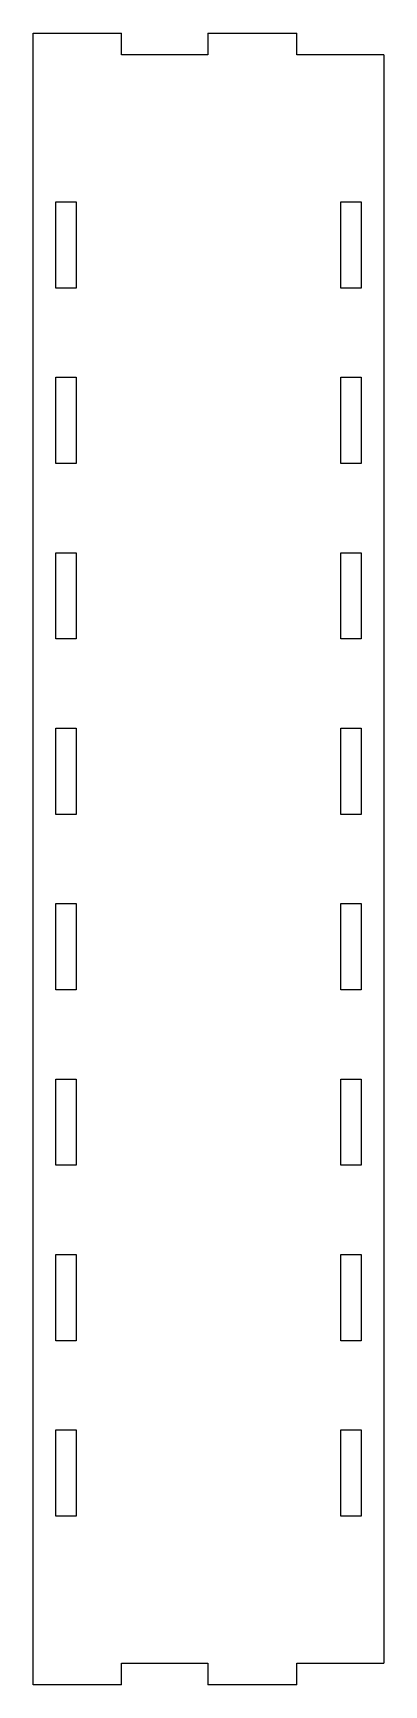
# Model space of a CAD drawing. Header units: millimetres. Extents: x -42 to 6, y -113 to 113.
import ezdxf

# ---------------------------------------------------------------- set-up
doc = ezdxf.new("R2010")
doc.units = ezdxf.units.MM
doc.layers.add('Shape2DView002', color=7, linetype='CONTINUOUS')

msp = doc.modelspace()

# ---------------------------------------------------------------- linework, layer by layer
at = {"layer": 'Shape2DView002'}
for p, q in [((-42, 113), (-29.9, 113)), ((-42, -113), (-42, 113)), ((-29.9, 110), (-29.9, 113)), ((-18.1, 113), (-5.9, 113)), ((-18.1, 113), (-18.1, 110)), ((-5.9, 110), (-5.9, 113)), ((-18.1, 110), (-29.9, 110)), ((6, 110), (-5.9, 110)), ((6, 110), (6, -110)), ((-38.9, 89.9), (-36.1, 89.9)), ((-38.9, 78.1), (-38.9, 89.9)), ((-36.1, 89.9), (-36.1, 78.1)), ((0.1, 89.9), (2.9, 89.9)), ((0.1, 78.1), (0.1, 89.9)), ((2.9, 89.9), (2.9, 78.1)), ((-36.1, 78.1), (-38.9, 78.1)), ((2.9, 78.1), (0.1, 78.1)), ((-38.9, 65.9), (-36.1, 65.9)), ((-38.9, 54.1), (-38.9, 65.9)), ((-36.1, 65.9), (-36.1, 54.1)), ((0.1, 65.9), (2.9, 65.9)), ((0.1, 54.1), (0.1, 65.9)), ((2.9, 65.9), (2.9, 54.1)), ((-36.1, 54.1), (-38.9, 54.1)), ((2.9, 54.1), (0.1, 54.1)), ((-38.9, 41.9), (-36.1, 41.9)), ((-38.9, 30.1), (-38.9, 41.9)), ((-36.1, 41.9), (-36.1, 30.1)), ((0.1, 41.9), (2.9, 41.9)), ((0.1, 30.1), (0.1, 41.9)), ((2.9, 41.9), (2.9, 30.1)), ((-36.1, 30.1), (-38.9, 30.1)), ((2.9, 30.1), (0.1, 30.1)), ((-38.9, 17.9), (-36.1, 17.9)), ((-38.9, 6.1), (-38.9, 17.9)), ((-36.1, 17.9), (-36.1, 6.1)), ((0.1, 17.9), (2.9, 17.9)), ((0.1, 6.1), (0.1, 17.9)), ((2.9, 17.9), (2.9, 6.1)), ((-36.1, 6.1), (-38.9, 6.1)), ((2.9, 6.1), (0.1, 6.1)), ((-38.9, -6.1), (-36.1, -6.1)), ((-38.9, -17.9), (-38.9, -6.1)), ((-36.1, -6.1), (-36.1, -17.9)), ((0.1, -6.1), (2.9, -6.1)), ((0.1, -17.9), (0.1, -6.1)), ((2.9, -6.1), (2.9, -17.9)), ((-36.1, -17.9), (-38.9, -17.9)), ((2.9, -17.9), (0.1, -17.9)), ((-38.9, -30.1), (-36.1, -30.1)), ((-38.9, -41.9), (-38.9, -30.1)), ((-36.1, -30.1), (-36.1, -41.9)), ((0.1, -30.1), (2.9, -30.1)), ((0.1, -41.9), (0.1, -30.1)), ((2.9, -30.1), (2.9, -41.9)), ((-36.1, -41.9), (-38.9, -41.9)), ((2.9, -41.9), (0.1, -41.9)), ((-38.9, -54.1), (-36.1, -54.1)), ((-38.9, -65.9), (-38.9, -54.1)), ((-36.1, -54.1), (-36.1, -65.9)), ((0.1, -54.1), (2.9, -54.1)), ((0.1, -65.9), (0.1, -54.1)), ((2.9, -54.1), (2.9, -65.9)), ((-36.1, -65.9), (-38.9, -65.9)), ((2.9, -65.9), (0.1, -65.9)), ((-38.9, -78.1), (-36.1, -78.1)), ((-38.9, -89.9), (-38.9, -78.1)), ((-36.1, -78.1), (-36.1, -89.9)), ((0.1, -78.1), (2.9, -78.1)), ((0.1, -89.9), (0.1, -78.1)), ((2.9, -78.1), (2.9, -89.9)), ((-36.1, -89.9), (-38.9, -89.9)), ((2.9, -89.9), (0.1, -89.9)), ((-29.9, -113), (-29.9, -110)), ((-29.9, -110), (-18.1, -110)), ((-18.1, -110), (-18.1, -113)), ((-5.9, -113), (-5.9, -110)), ((-5.9, -110), (6, -110)), ((-29.9, -113), (-42, -113)), ((-5.9, -113), (-18.1, -113))]:
    msp.add_line(p, q, dxfattribs=at)

doc.saveas('drawing.dxf')
